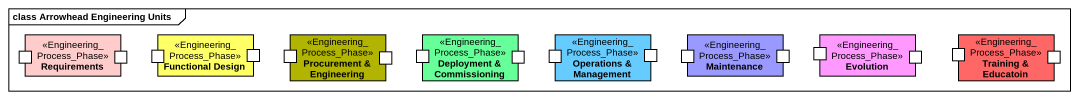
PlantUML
@startuml
mainframe class Arrowhead Engineering Units
rectangle Requirements <<Engineering_Process_Phase>> #FFCCCC {
  port " " as port1
  port " " as port2
}
rectangle "Functional Design" as Functional_Design <<Engineering_Process_Phase>> #FFFF66 {
  port " " as port3
  port " " as port4
}
rectangle "Procurement & Engineering" as Procurement_Engineering <<Engineering_Process_Phase>> #B1B400 {
  port " " as port5
  port " " as port6
}
rectangle "Deployment & Commissioning" as Deployment_Commissioning <<Engineering_Process_Phase>> #66FF99 {
  port " " as port7
  port " " as port8
}
rectangle "Operations & Management" as Operations_Management <<Engineering_Process_Phase>> #66CCFF {
  port " " as port9
  port " " as port10
}
rectangle Maintenance <<Engineering_Process_Phase>> #9999FF {
  port " " as port11
  port " " as port12
}
rectangle Evolution <<Engineering_Process_Phase>> #FF99FF {
  port " " as port13
  port " " as port14
}
rectangle "Training & Educatoin" as Training_Educatoin <<Engineering_Process_Phase>> #FF6666 {
  port " " as port15
  port " " as port16
}
@enduml
